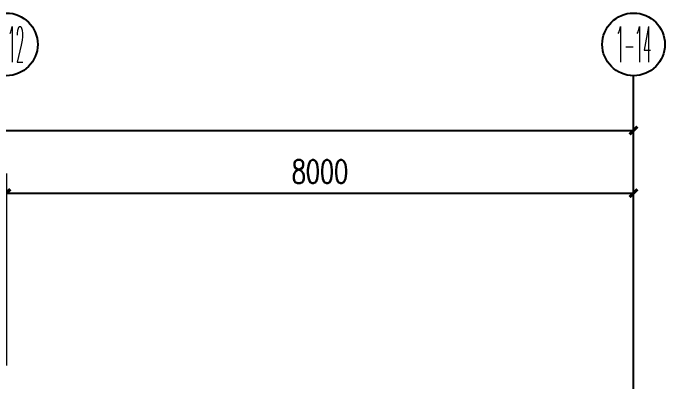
# Model space of a CAD drawing. Extents: x -6243262 to 3079315, y -2914302 to 172723.
# Drawn here: x -1785313 to -1776998, y -595187 to -590387 of the extents above; entities that cross this region are included whole.
import ezdxf
from ezdxf.enums import TextEntityAlignment as Align

# ---------------------------------------------------------------- set-up
doc = ezdxf.new("R2010")
doc.units = 0
doc.header["$LTSCALE"] = 1000
doc.layers.add('AXIS', color=3, linetype='Continuous')
doc.layers.add('AXIS_TEXT', color=7, linetype='Continuous')
doc.styles.add('_TCH_AXIS', font='COMPLEX', dxfattribs={"bigfont": 'GBCBIG'})
doc.styles.add('_TCH_DIM_T3', font='SIMPLEX', dxfattribs={"width": 0.705882, "bigfont": 'GBCBIG'})
doc.styles.add('COMPLEX', font='COMPLEX')
doc.dimstyles.new('_TCH_ARCH&&100', dxfattribs={"dimtxt": 297.5, "dimasz": 100, "dimexe": 250, "dimexo": 300, "dimgap": 126.25, "dimtad": 1, "dimdec": 0, "dimzin": 0, "dimdsep": 46, "dimtxsty": '_TCH_DIM_T3', "dimblk": 'ARCHTICK', "dimcen": 0.09, "dimclrt": 7, "dimazin": 2, "dimtfac": 1, "dimtdec": 0, "dimtix": 1, "dimtmove": 2, "dimatfit": 3, "dimfxl": 0, "dimtolj": 1, "dimtzin": 0, "dimarcsym": 0})

# ---------------------------------------------------------------- blocks, each defined once
blk = doc.blocks.new('_ArchTick')
at = {"color": 0, "linetype": 'ByBlock', "const_width": 0.4}
blk.add_lwpolyline([(-0.5, -0.5), (0.5, 0.5)], dxfattribs=at)
blk = doc.blocks.new('*D131')
at = {"layer": 'AXIS', "color": 0, "lineweight": -2, "transparency": 16777216}
for p, q in [((1416495.1, -770052.2), (1416495.1, -766802.2)), ((1456495.1, -770052.2), (1456495.1, -766802.2)), ((1416495.1, -767052.2), (1456495.1, -767052.2))]:
    blk.add_line(p, q, dxfattribs=at)
at = {"layer": 'Defpoints', "color": 0, "transparency": 16777216}
for p in [(1456495.1, -767052.2), (1416495.1, -770352.2), (1456495.1, -770352.2)]:
    blk.add_point(p, dxfattribs=at)
at = {"layer": 'AXIS', "color": 0, "lineweight": -2, "transparency": 16777216, "xscale": 100, "yscale": 100, "zscale": 100, "rotation": 180}
blk.add_blockref('_ArchTick', (1416495.1, -767052.2), dxfattribs=at)
at = {"layer": 'AXIS', "color": 0, "lineweight": -2, "transparency": 16777216, "xscale": 100, "yscale": 100, "zscale": 100}
blk.add_blockref('_ArchTick', (1456495.1, -767052.2), dxfattribs=at)
at = {"layer": 'AXIS', "color": 7, "transparency": 16777216, "insert": (1436495.1, -766777.2), "char_height": 297.5, "attachment_point": 5, "style": '_TCH_DIM_T3'}
blk.add_mtext('\\A1;40000', dxfattribs=at)
blk = doc.blocks.new('*D132')
at = {"layer": 'AXIS', "color": 0, "lineweight": -2, "transparency": 16777216}
for p, q in [((1448495.1, -770052.2), (1448495.1, -767602.2)), ((1456495.1, -770052.2), (1456495.1, -767602.2)), ((1448495.1, -767852.2), (1456495.1, -767852.2))]:
    blk.add_line(p, q, dxfattribs=at)
at = {"layer": 'Defpoints', "color": 0, "transparency": 16777216}
for p in [(1456495.1, -767852.2), (1448495.1, -770352.2), (1456495.1, -770352.2)]:
    blk.add_point(p, dxfattribs=at)
at = {"layer": 'AXIS', "color": 0, "lineweight": -2, "transparency": 16777216, "xscale": 100, "yscale": 100, "zscale": 100, "rotation": 180}
blk.add_blockref('_ArchTick', (1448495.1, -767852.2), dxfattribs=at)
at = {"layer": 'AXIS', "color": 0, "lineweight": -2, "transparency": 16777216, "xscale": 100, "yscale": 100, "zscale": 100}
blk.add_blockref('_ArchTick', (1456495.1, -767852.2), dxfattribs=at)
at = {"layer": 'AXIS', "color": 7, "transparency": 16777216, "insert": (1452495.1, -767577.2), "char_height": 297.5, "attachment_point": 5, "style": '_TCH_DIM_T3'}
blk.add_mtext('\\A1;8000', dxfattribs=at)
blk = doc.blocks.new('_AXISO')
at = {"color": 0}
blk.add_circle((0, 0), 0.5, dxfattribs=at)
at = {"layer": 'AXIS_TEXT', "color": 0, "style": 'COMPLEX', "width": 1.041667}
blk.add_attdef('A', text='', height=0.56, dxfattribs=at).set_placement((-0.25, -0.28), (0.25, -0.28), align=Align.FIT)
blk = doc.blocks.new('33')
at = {"layer": 'AXIS', "color": 8}
blk.add_line((1456495.1, -770352.2), (1456495.1, -766352.2), dxfattribs=at)
ref = blk.add_blockref('_AXISO', (1448495.1, -765952.2), dxfattribs=dict(at, xscale=800, yscale=800, zscale=800))
ref.add_attrib('A', '1-12', dxfattribs={"layer": 'AXIS_TEXT', "color": 8, "height": 452.55, "style": '_TCH_AXIS', "width": 0.3}).set_placement((1448268.8, -766178.5), (1448721.4, -766178.5), align=Align.FIT)
ref = blk.add_blockref('_AXISO', (1456495.1, -765952.2), dxfattribs=dict(at, xscale=800, yscale=800, zscale=800))
ref.add_attrib('A', '1-14', dxfattribs={"layer": 'AXIS_TEXT', "color": 8, "height": 452.55, "style": '_TCH_AXIS', "width": 0.291667}).set_placement((1456268.8, -766178.5), (1456721.4, -766178.5), align=Align.FIT)
for p1, distance, picture, middle in [((1416495.1, -770352.2), 3300, '*D131', (1436495.1, -766777.2)), ((1448495.1, -770352.2), 2500, '*D132', (1452495.1, -767577.2))]:
    dim = blk.add_aligned_dim(p1=p1, p2=(1456495.1, -770352.2), distance=distance, dimstyle='_TCH_ARCH&&100', dxfattribs=at)
    dim.commit()
    dim.dimension.update_dxf_attribs({"geometry": picture, "text_midpoint": middle})

msp = doc.modelspace()

# ---------------------------------------------------------------- block references
msp.add_blockref('33', (-3233892.8, 175165.3))

doc.saveas('drawing.dxf')
